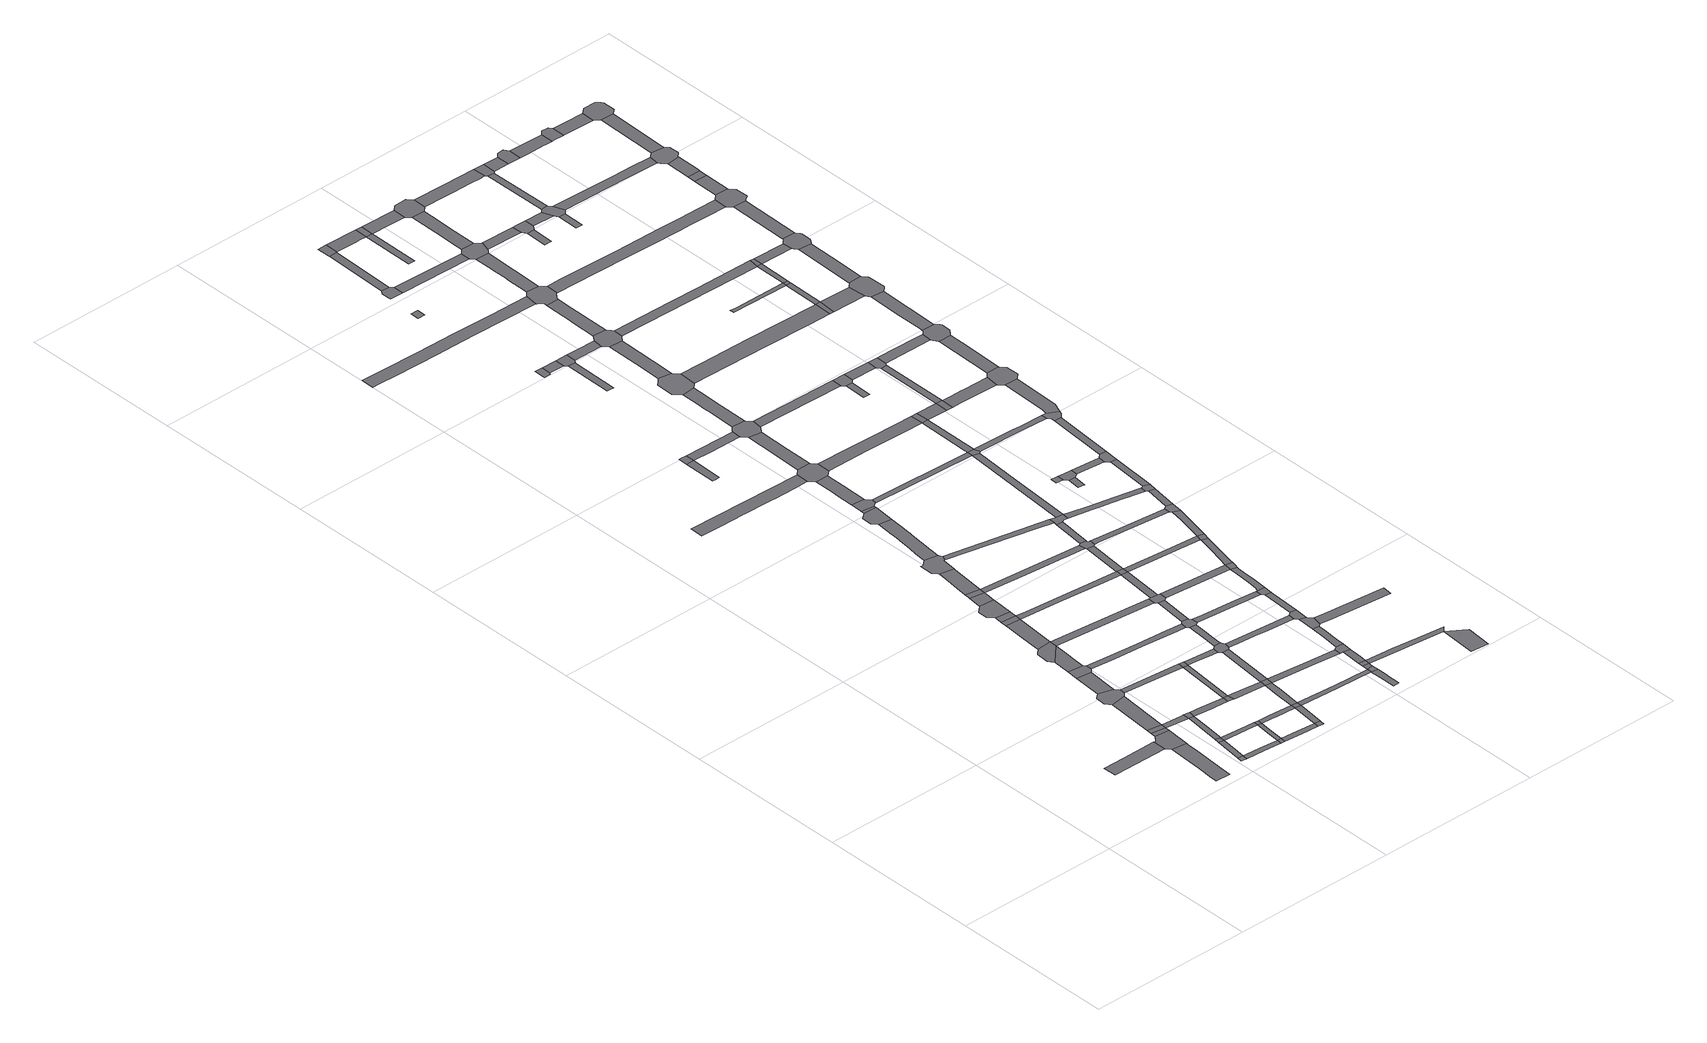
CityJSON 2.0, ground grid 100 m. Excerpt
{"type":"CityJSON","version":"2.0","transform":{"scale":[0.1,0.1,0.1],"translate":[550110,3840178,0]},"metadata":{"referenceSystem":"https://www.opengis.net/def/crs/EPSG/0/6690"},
"CityObjects":{
"road1":{"type":"Road","attributes":{"RoadStructureAttribute.sectionType":"1"},"geometry":[{"type":"MultiSurface","lod":"1","boundaries":[[[0,1,2,3,4,5]]]}]},
"road2":{"type":"Road","attributes":{"RoadStructureAttribute.sectionType":"1"},"geometry":[{"type":"MultiSurface","lod":"1","boundaries":[[[6,7,8,9,10,11,12,13,14,15,16]]]}]},
"road3":{"type":"Road","geometry":[{"type":"MultiSurface","lod":"1","boundaries":[[[17,18,5,4,6,16,19]]]}]},
"road4":{"type":"Road","attributes":{"RoadStructureAttribute.sectionType":"1"},"geometry":[{"type":"MultiSurface","lod":"1","boundaries":[[[20,17,19,21,22]]]}]},
"road5":{"type":"Road","geometry":[{"type":"MultiSurface","lod":"1","boundaries":[[[23,20,22,24]]]}]},
"road6":{"type":"Road","geometry":[{"type":"MultiSurface","lod":"1","boundaries":[[[25,26,27,28]]]}]},
"road7":{"type":"Road","attributes":{"RoadStructureAttribute.sectionType":"1"},"geometry":[{"type":"MultiSurface","lod":"1","boundaries":[[[29,25,28,30]]]}]},
"road8":{"type":"Road","attributes":{"RoadStructureAttribute.sectionType":"1"},"geometry":[{"type":"MultiSurface","lod":"1","boundaries":[[[31,32,23,24]]]}]},
"road9":{"type":"Road","geometry":[{"type":"MultiSurface","lod":"1","boundaries":[[[33,29,30,34]]]}]},
"road10":{"type":"Road","attributes":{"RoadStructureAttribute.sectionType":"1"},"geometry":[{"type":"MultiSurface","lod":"1","boundaries":[[[35,24,22,36,37,38,39]]]}]},
"road11":{"type":"Road","attributes":{"RoadStructureAttribute.sectionType":"1"},"geometry":[{"type":"MultiSurface","lod":"1","boundaries":[[[40,41,42,28,27,43,44,45,46]]]}]},
"road12":{"type":"Road","geometry":[{"type":"MultiSurface","lod":"1","boundaries":[[[47,48,49,50,32,31,51,52,53,54]]]}]},
"road13":{"type":"Road","attributes":{"RoadStructureAttribute.sectionType":"1"},"geometry":[{"type":"MultiSurface","lod":"1","boundaries":[[[38,55,56,33,34,57,58,59,60]]]}]},
"road14":{"type":"Road","attributes":{"RoadStructureAttribute.sectionType":"1"},"geometry":[{"type":"MultiSurface","lod":"1","boundaries":[[[61,47,54,62]]]}]},
"road15":{"type":"Road","geometry":[{"type":"MultiSurface","lod":"1","boundaries":[[[63,39,38,60,64]]]}]},
"road16":{"type":"Road","attributes":{"RoadStructureAttribute.sectionType":"1"},"geometry":[{"type":"MultiSurface","lod":"1","boundaries":[[[65,66,34,30,67,68,69,70]]]}]},
"road17":{"type":"Road","geometry":[{"type":"MultiSurface","lod":"1","boundaries":[[[46,45,71,72]]]}]},
"road18":{"type":"Road","geometry":[{"type":"MultiSurface","lod":"1","boundaries":[[[73,61,62,74,75,76]]]}]},
"road19":{"type":"Road","attributes":{"RoadStructureAttribute.sectionType":"1"},"geometry":[{"type":"MultiSurface","lod":"1","boundaries":[[[69,77,46,72,78,79]]]}]},
"road20":{"type":"Road","attributes":{"RoadStructureAttribute.sectionType":"1"},"geometry":[{"type":"MultiSurface","lod":"1","boundaries":[[[80,81,82,83,84,73,76]]]}]},
"road21":{"type":"Road","attributes":{"RoadStructureAttribute.sectionType":"1"},"geometry":[{"type":"MultiSurface","lod":"1","boundaries":[[[85,86,64,60,87,88,89,90]]]}]},
"road22":{"type":"Road","geometry":[{"type":"MultiSurface","lod":"1","boundaries":[[[91,92,93,94,95,84,83]]]}]},
"road23":{"type":"Road","geometry":[{"type":"MultiSurface","lod":"1","boundaries":[[[70,69,79,96]]]}]},
"road24":{"type":"Road","attributes":{"RoadStructureAttribute.sectionType":"1"},"geometry":[{"type":"MultiSurface","lod":"1","boundaries":[[[97,98,72,71,99,100,101]]]}]},
"road25":{"type":"Road","attributes":{"RoadStructureAttribute.sectionType":"1"},"geometry":[{"type":"MultiSurface","lod":"1","boundaries":[[[102,53,52,103,104,105,106]]]}]},
"road26":{"type":"Road","attributes":{"RoadStructureAttribute.sectionType":"1"},"geometry":[{"type":"MultiSurface","lod":"1","boundaries":[[[107,108,109,110,92,91,111]]]}]},
"road27":{"type":"Road","geometry":[{"type":"MultiSurface","lod":"1","boundaries":[[[90,89,112,113]]]}]},
"road28":{"type":"Road","attributes":{"RoadStructureAttribute.sectionType":"1"},"geometry":[{"type":"MultiSurface","lod":"1","boundaries":[[[114,115,96,79,116,117,118,119,120]]]}]},
"road29":{"type":"Road","geometry":[{"type":"MultiSurface","lod":"1","boundaries":[[[121,107,111,122,123]]]}]},
"road30":{"type":"Road","attributes":{"RoadStructureAttribute.sectionType":"1"},"geometry":[{"type":"MultiSurface","lod":"1","boundaries":[[[124,121,123,125]]]}]},
"road31":{"type":"Road","geometry":[{"type":"MultiSurface","lod":"1","boundaries":[[[101,100,126,127]]]}]},
"road32":{"type":"Road","geometry":[{"type":"MultiSurface","lod":"1","boundaries":[[[128,129,130,131,124,125,132,133]]]}]},
"road33":{"type":"Road","attributes":{"RoadStructureAttribute.sectionType":"1"},"geometry":[{"type":"MultiSurface","lod":"1","boundaries":[[[105,134,90,113,135]]]}]},
"road34":{"type":"Road","attributes":{"RoadStructureAttribute.sectionType":"1"},"geometry":[{"type":"MultiSurface","lod":"1","boundaries":[[[119,136,101,127,137]]]}]},
"road35":{"type":"Road","attributes":{"RoadStructureAttribute.sectionType":"1"},"geometry":[{"type":"MultiSurface","lod":"1","boundaries":[[[138,139,140,113,112,141,142,143]]]}]},
"road36":{"type":"Road","attributes":{"RoadStructureAttribute.sectionType":"1"},"geometry":[{"type":"MultiSurface","lod":"1","boundaries":[[[144,128,133,145,146,147]]]}]},
"road37":{"type":"Road","geometry":[{"type":"MultiSurface","lod":"1","boundaries":[[[120,119,137,148]]]}]},
"road38":{"type":"Road","geometry":[{"type":"MultiSurface","lod":"1","boundaries":[[[149,150,144,147,151]]]}]},
"road39":{"type":"Road","geometry":[{"type":"MultiSurface","lod":"1","boundaries":[[[106,105,135,152]]]}]},
"road40":{"type":"Road","attributes":{"RoadStructureAttribute.sectionType":"1"},"geometry":[{"type":"MultiSurface","lod":"1","boundaries":[[[153,154,155,75,74,156,157,158,159,160]]]}]},
"road41":{"type":"Road","attributes":{"RoadStructureAttribute.sectionType":"1"},"geometry":[{"type":"MultiSurface","lod":"1","boundaries":[[[142,161,162,120,148,163,164]]]}]},
"road42":{"type":"Road","attributes":{"RoadStructureAttribute.sectionType":"1"},"geometry":[{"type":"MultiSurface","lod":"1","boundaries":[[[165,166,149,151,167,168,169,170,171]]]}]},
"road43":{"type":"Road","geometry":[{"type":"MultiSurface","lod":"1","boundaries":[[[143,142,164,172]]]}]},
"road44":{"type":"Road","attributes":{"RoadStructureAttribute.sectionType":"1"},"geometry":[{"type":"MultiSurface","lod":"1","boundaries":[[[173,174,175,176,177,178,179,180,181,182,183,184,185,186,187]]]}]},
"road45":{"type":"Road","attributes":{"RoadStructureAttribute.sectionType":"1"},"geometry":[{"type":"MultiSurface","lod":"1","boundaries":[[[188,152,135,189,190,191,192,193]]]}]},
"road46":{"type":"Road","attributes":{"RoadStructureAttribute.sectionType":"1"},"geometry":[{"type":"MultiSurface","lod":"1","boundaries":[[[91,83,194,195]]]}]},
"road47":{"type":"Road","geometry":[{"type":"MultiSurface","lod":"1","boundaries":[[[196,197,198,199,165,171,200,201,202,203,204]]]}]},
"road48":{"type":"Road","attributes":{"RoadStructureAttribute.sectionType":"1"},"geometry":[{"type":"MultiSurface","lod":"1","boundaries":[[[205,206,143,172]]]}]},
"road49":{"type":"Road","attributes":{"RoadStructureAttribute.sectionType":"1"},"geometry":[{"type":"MultiSurface","lod":"1","boundaries":[[[148,137,207,208,209,210,211,212,213]]]}]},
"road50":{"type":"Road","geometry":[{"type":"MultiSurface","lod":"1","boundaries":[[[214,193,192,215,206,205,216,217,218,219,220]]]}]},
"road51":{"type":"Road","geometry":[{"type":"MultiSurface","lod":"1","boundaries":[[[221,222,223,224,225]]]}]},
"road52":{"type":"Road","attributes":{"RoadStructureAttribute.sectionType":"1"},"geometry":[{"type":"MultiSurface","lod":"1","boundaries":[[[226,227,228,229,123,122,230,231,232,233]]]}]},
"road53":{"type":"Road","attributes":{"RoadStructureAttribute.sectionType":"1"},"geometry":[{"type":"MultiSurface","lod":"1","boundaries":[[[234,235,236,237,238,239,240,241,196,204,242,243,244,245,246,247,248]]]}]},
"road54":{"type":"Road","geometry":[{"type":"MultiSurface","lod":"1","boundaries":[[[249,250,221,225,251]]]}]},
"road55":{"type":"Road","attributes":{"RoadStructureAttribute.sectionType":"1"},"geometry":[{"type":"MultiSurface","lod":"1","boundaries":[[[252,253,254,214,220,255,256,257]]]}]},
"road56":{"type":"Road","attributes":{"RoadStructureAttribute.sectionType":"1"},"geometry":[{"type":"MultiSurface","lod":"1","boundaries":[[[258,172,164,259,260,261]]]}]},
"road57":{"type":"Road","geometry":[{"type":"MultiSurface","lod":"1","boundaries":[[[262,263,264,234,248,265,266]]]}]},
"road58":{"type":"Road","geometry":[{"type":"MultiSurface","lod":"1","boundaries":[[[267,268,160,159,269,270,252,257,271,272,273,274,275]]]}]},
"road59":{"type":"Road","attributes":{"RoadStructureAttribute.sectionType":"1"},"geometry":[{"type":"MultiSurface","lod":"1","boundaries":[[[276,277,278,151,147,279,280,281,282,283,284]]]}]},
"road60":{"type":"Road","attributes":{"RoadStructureAttribute.sectionType":"1"},"geometry":[{"type":"MultiSurface","lod":"1","boundaries":[[[285,262,266,286]]]}]},
"road61":{"type":"Road","attributes":{"RoadStructureAttribute.sectionType":"1"},"geometry":[{"type":"MultiSurface","lod":"1","boundaries":[[[287,267,275,288]]]}]},
"road62":{"type":"Road","geometry":[{"type":"MultiSurface","lod":"1","boundaries":[[[289,290,291,285,286,292,293,294,295,296,297]]]}]},
"road63":{"type":"Road","attributes":{"RoadStructureAttribute.sectionType":"1"},"geometry":[{"type":"MultiSurface","lod":"1","boundaries":[[[210,298,299,300,301,302,303,304,305]]]}]},
"road64":{"type":"Road","attributes":{"RoadStructureAttribute.sectionType":"1"},"geometry":[{"type":"MultiSurface","lod":"1","boundaries":[[[306,307,308,289,297,309,310]]]}]},
"road65":{"type":"Road","geometry":[{"type":"MultiSurface","lod":"1","boundaries":[[[195,194,287,288,311,312,313,314]]]}]},
"road66":{"type":"Road","attributes":{"RoadStructureAttribute.sectionType":"1"},"geometry":[{"type":"MultiSurface","lod":"1","boundaries":[[[251,225,315,316,317]]]}]},
"road67":{"type":"Road","attributes":{"RoadStructureAttribute.sectionType":"1"},"geometry":[{"type":"MultiSurface","lod":"1","boundaries":[[[318,217,216,319,320,321,322,323,324]]]}]},
"road68":{"type":"Road","geometry":[{"type":"MultiSurface","lod":"1","boundaries":[[[325,326,211,210,305]]]}]},
"road69":{"type":"Road","attributes":{"RoadStructureAttribute.sectionType":"1"},"geometry":[{"type":"MultiSurface","lod":"1","boundaries":[[[327,328,329,202,201,330,331,332,333,334,335]]]}]},
"road70":{"type":"Road","attributes":{"RoadStructureAttribute.sectionType":"1"},"geometry":[{"type":"MultiSurface","lod":"1","boundaries":[[[336,211,326,337,338]]]}]},
"road71":{"type":"Road","geometry":[{"type":"MultiSurface","lod":"1","boundaries":[[[339,336,338,340,341]]]}]},
"road72":{"type":"Road","attributes":{"RoadStructureAttribute.sectionType":"1"},"geometry":[{"type":"MultiSurface","lod":"1","boundaries":[[[232,314,313,342,343]]]}]},
"road73":{"type":"Road","geometry":[{"type":"MultiSurface","lod":"1","boundaries":[[[344,187,186,306,310,345,346,347,348]]]}]},
"road74":{"type":"Road","attributes":{"RoadStructureAttribute.sectionType":"1"},"geometry":[{"type":"MultiSurface","lod":"1","boundaries":[[[349,350,339,341,351,352,353]]]}]},
"road75":{"type":"Road","geometry":[{"type":"MultiSurface","lod":"1","boundaries":[[[354,261,260,349,353,355,356]]]}]},
"road76":{"type":"Road","geometry":[{"type":"MultiSurface","lod":"1","boundaries":[[[233,232,343,357]]]}]},
"road77":{"type":"Road","attributes":{"RoadStructureAttribute.sectionType":"1"},"geometry":[{"type":"MultiSurface","lod":"1","boundaries":[[[358,359,360,361,362,363,364,365,366,367,368,369,370,371,372,373,374,375]]]}]},
"road78":{"type":"Road","attributes":{"RoadStructureAttribute.sectionType":"1"},"geometry":[{"type":"MultiSurface","lod":"1","boundaries":[[[376,377,273,272,378,379,380,381,382]]]}]},
"road79":{"type":"Road","geometry":[{"type":"MultiSurface","lod":"1","boundaries":[[[383,384,385,386,387,388,389]]]}]},
"road80":{"type":"Road","attributes":{"RoadStructureAttribute.sectionType":"1"},"geometry":[{"type":"MultiSurface","lod":"1","boundaries":[[[390,391,392,393,344,348,394,395]]]}]},
"road81":{"type":"Road","attributes":{"RoadStructureAttribute.sectionType":"1"},"geometry":[{"type":"MultiSurface","lod":"1","boundaries":[[[396,397,354,356,398,399,400]]]}]},
"road82":{"type":"Road","attributes":{"RoadStructureAttribute.sectionType":"1"},"geometry":[{"type":"MultiSurface","lod":"1","boundaries":[[[401,402,233,357,403]]]}]},
"road83":{"type":"Road","attributes":{"RoadStructureAttribute.sectionType":"1"},"geometry":[{"type":"MultiSurface","lod":"1","boundaries":[[[389,388,404,405]]]}]},
"road84":{"type":"Road","attributes":{"RoadStructureAttribute.sectionType":"1"},"geometry":[{"type":"MultiSurface","lod":"1","boundaries":[[[406,407,408,409,410]]]}]},
"road85":{"type":"Road","geometry":[{"type":"MultiSurface","lod":"1","boundaries":[[[411,412,317,316,413,390,395,414,415,416,417,418,419,420,421]]]}]},
"road86":{"type":"Road","geometry":[{"type":"MultiSurface","lod":"1","boundaries":[[[422,396,400,423,424,425]]]}]},
"road87":{"type":"Road","geometry":[{"type":"MultiSurface","lod":"1","boundaries":[[[426,284,283,401,403,427,428,429,430]]]}]},
"road88":{"type":"Road","attributes":{"RoadStructureAttribute.sectionType":"1"},"geometry":[{"type":"MultiSurface","lod":"1","boundaries":[[[312,311,431,432]]]}]},
"road89":{"type":"Road","geometry":[{"type":"MultiSurface","lod":"1","boundaries":[[[433,324,323,422,425,434]]]}]},
"road90":{"type":"Road","attributes":{"RoadStructureAttribute.sectionType":"1"},"geometry":[{"type":"MultiSurface","lod":"1","boundaries":[[[435,436,437,438]]]}]},
"road91":{"type":"Road","geometry":[{"type":"MultiSurface","lod":"1","boundaries":[[[405,404,406,410,439,440]]]}]},
"road92":{"type":"Road","attributes":{"RoadStructureAttribute.sectionType":"1"},"geometry":[{"type":"MultiSurface","lod":"1","boundaries":[[[441,442,426,430,443]]]}]},
"road93":{"type":"Road","attributes":{"RoadStructureAttribute.sectionType":"1"},"geometry":[{"type":"MultiSurface","lod":"1","boundaries":[[[444,433,434,445,446,447]]]}]},
"road94":{"type":"Road","attributes":{"RoadStructureAttribute.sectionType":"1"},"geometry":[{"type":"MultiSurface","lod":"1","boundaries":[[[448,449,450,451,341,340,452,453,454]]]}]},
"road95":{"type":"Road","attributes":{"RoadStructureAttribute.sectionType":"1"},"geometry":[{"type":"MultiSurface","lod":"1","boundaries":[[[455,456,457,458,459,460,461,462,411,421]]]}]},
"road96":{"type":"Road","attributes":{"RoadStructureAttribute.sectionType":"1"},"geometry":[{"type":"MultiSurface","lod":"1","boundaries":[[[295,294,463,464]]]}]},
"road97":{"type":"Road","geometry":[{"type":"MultiSurface","lod":"1","boundaries":[[[382,381,444,447,465,466]]]}]},
"road98":{"type":"Road","geometry":[{"type":"MultiSurface","lod":"1","boundaries":[[[467,468,469,470,471,472,473,474]]]}]},
"road99":{"type":"Road","geometry":[{"type":"MultiSurface","lod":"1","boundaries":[[[335,334,441,443,475,476,477,478]]]}]},
"road100":{"type":"Road","attributes":{"RoadStructureAttribute.sectionType":"1"},"geometry":[{"type":"MultiSurface","lod":"1","boundaries":[[[479,357,343,480,481,482,483]]]}]},
"road101":{"type":"Road","geometry":[{"type":"MultiSurface","lod":"1","boundaries":[[[484,485,486,487,458,457,488,489,490,491]]]}]},
"road102":{"type":"Road","attributes":{"RoadStructureAttribute.sectionType":"1"},"geometry":[{"type":"MultiSurface","lod":"1","boundaries":[[[431,492,493,494,495,466,465,496,497,498,499]]]}]},
"road103":{"type":"Road","attributes":{"RoadStructureAttribute.sectionType":"1"},"geometry":[{"type":"MultiSurface","lod":"1","boundaries":[[[500,440,439,501,502,503]]]}]},
"road104":{"type":"Road","attributes":{"RoadStructureAttribute.sectionType":"1"},"geometry":[{"type":"MultiSurface","lod":"1","boundaries":[[[504,467,474,505]]]}]},
"road105":{"type":"Road","attributes":{"RoadStructureAttribute.sectionType":"1"},"geometry":[{"type":"MultiSurface","lod":"1","boundaries":[[[506,507,508,347,346,509,510,511,512,513,514,515,516]]]}]},
"road106":{"type":"Road","geometry":[{"type":"MultiSurface","lod":"1","boundaries":[[[432,431,499,517,518]]]}]},
"road107":{"type":"Road","attributes":{"RoadStructureAttribute.sectionType":"1"},"geometry":[{"type":"MultiSurface","lod":"1","boundaries":[[[519,424,423,520,521,522]]]}]},
"road108":{"type":"Road","attributes":{"RoadStructureAttribute.sectionType":"1"},"geometry":[{"type":"MultiSurface","lod":"1","boundaries":[[[523,524,484,491,525,526,527]]]}]},
"road109":{"type":"Road","attributes":{"RoadStructureAttribute.sectionType":"1"},"geometry":[{"type":"MultiSurface","lod":"1","boundaries":[[[528,428,427,529,530,531,532]]]}]},
"road110":{"type":"Road","geometry":[{"type":"MultiSurface","lod":"1","boundaries":[[[533,534,504,505,535,536]]]}]},
"road111":{"type":"Road","attributes":{"RoadStructureAttribute.sectionType":"1"},"geometry":[{"type":"MultiSurface","lod":"1","boundaries":[[[463,537,478,477,538,539]]]}]},
"road112":{"type":"Road","attributes":{"RoadStructureAttribute.sectionType":"1"},"geometry":[{"type":"MultiSurface","lod":"1","boundaries":[[[453,540,541,542]]]}]},
"road113":{"type":"Road","attributes":{"RoadStructureAttribute.sectionType":"1"},"geometry":[{"type":"MultiSurface","lod":"1","boundaries":[[[543,544,545,432,518,546,547,548,549,550]]]}]},
"road114":{"type":"Road","attributes":{"RoadStructureAttribute.sectionType":"1"},"geometry":[{"type":"MultiSurface","lod":"1","boundaries":[[[417,416,551,552]]]}]},
"road115":{"type":"Road","geometry":[{"type":"MultiSurface","lod":"1","boundaries":[[[553,554,503,502,555,523,527,556,557,558,559,560,561,562]]]}]},
"road116":{"type":"Road","geometry":[{"type":"MultiSurface","lod":"1","boundaries":[[[483,482,543,550,563]]]}]},
"road117":{"type":"Road","attributes":{"RoadStructureAttribute.sectionType":"1"},"geometry":[{"type":"MultiSurface","lod":"1","boundaries":[[[564,565,566,567,477,476,568,569,570,571,572,573,574,575,576]]]}]},
"road118":{"type":"Road","attributes":{"RoadStructureAttribute.sectionType":"1"},"geometry":[{"type":"MultiSurface","lod":"1","boundaries":[[[577,473,472,471,578,579]]]}]},
"road119":{"type":"Road","attributes":{"RoadStructureAttribute.sectionType":"1"},"geometry":[{"type":"MultiSurface","lod":"1","boundaries":[[[536,535,580,581,582,583,584]]]}]},
"road120":{"type":"Road","attributes":{"RoadStructureAttribute.sectionType":"1"},"geometry":[{"type":"MultiSurface","lod":"1","boundaries":[[[585,586,587,588,553,562,589,590]]]}]},
"road121":{"type":"Road","geometry":[{"type":"MultiSurface","lod":"1","boundaries":[[[464,463,539,591,592]]]}]},
"road122":{"type":"Road","geometry":[{"type":"MultiSurface","lod":"1","boundaries":[[[593,594,595,596]]]}]},
"road123":{"type":"Road","attributes":{"RoadStructureAttribute.sectionType":"1"},"geometry":[{"type":"MultiSurface","lod":"1","boundaries":[[[597,598,599,600,483,563,601]]]}]},
"road124":{"type":"Road","attributes":{"RoadStructureAttribute.sectionType":"1"},"geometry":[{"type":"MultiSurface","lod":"1","boundaries":[[[583,602,603,604,605,606]]]}]},
"road125":{"type":"Road","attributes":{"RoadStructureAttribute.sectionType":"1"},"geometry":[{"type":"MultiSurface","lod":"1","boundaries":[[[607,608,609,610,611]]]}]},
"road126":{"type":"Road","attributes":{"RoadStructureAttribute.sectionType":"1"},"geometry":[{"type":"MultiSurface","lod":"1","boundaries":[[[515,612,613,614,464,592,615,616,617]]]}]},
"road127":{"type":"Road","geometry":[{"type":"MultiSurface","lod":"1","boundaries":[[[618,596,595,607,611,619,620]]]}]},
"road128":{"type":"Road","geometry":[{"type":"MultiSurface","lod":"1","boundaries":[[[621,622,623,375,374,624,625,585,590,626,627,628,629,630,631]]]}]},
"road129":{"type":"Road","geometry":[{"type":"MultiSurface","lod":"1","boundaries":[[[632,633,532,531,634,597,601,635]]]}]},
"road130":{"type":"Road","geometry":[{"type":"MultiSurface","lod":"1","boundaries":[[[584,583,606,636]]]}]},
"road131":{"type":"Road","geometry":[{"type":"MultiSurface","lod":"1","boundaries":[[[516,515,617,637]]]}]},
"road132":{"type":"Road","attributes":{"RoadStructureAttribute.sectionType":"1"},"geometry":[{"type":"MultiSurface","lod":"1","boundaries":[[[638,639,632,635,640]]]}]},
"road133":{"type":"Road","attributes":{"RoadStructureAttribute.sectionType":"1"},"geometry":[{"type":"MultiSurface","lod":"1","boundaries":[[[641,642,643,644,645,621,631,646,647,648]]]}]},
"road134":{"type":"Road","geometry":[{"type":"MultiSurface","lod":"1","boundaries":[[[649,650,651,652]]]}]},
"road135":{"type":"Road","geometry":[{"type":"MultiSurface","lod":"1","boundaries":[[[653,654,576,575,655,656,638,640,657]]]}]},
"road136":{"type":"Road","attributes":{"RoadStructureAttribute.sectionType":"1"},"geometry":[{"type":"MultiSurface","lod":"1","boundaries":[[[620,619,658,659]]]}]},
"road137":{"type":"Road","attributes":{"RoadStructureAttribute.sectionType":"1"},"geometry":[{"type":"MultiSurface","lod":"1","boundaries":[[[637,617,660,661]]]}]},
"road138":{"type":"Road","geometry":[{"type":"MultiSurface","lod":"1","boundaries":[[[552,551,649,652,662,663]]]}]},
"road139":{"type":"Road","attributes":{"RoadStructureAttribute.sectionType":"1"},"geometry":[{"type":"MultiSurface","lod":"1","boundaries":[[[664,636,606,665,666,667]]]}]},
"road140":{"type":"Road","attributes":{"RoadStructureAttribute.sectionType":"1"},"geometry":[{"type":"MultiSurface","lod":"1","boundaries":[[[668,669,670,592,591,671,672,673,674]]]}]},
"road141":{"type":"Road","geometry":[{"type":"MultiSurface","lod":"1","boundaries":[[[675,676,677,579,578,678,641,648,679,680,681,682,683,684]]]}]},
"road142":{"type":"Road","attributes":{"RoadStructureAttribute.sectionType":"1"},"geometry":[{"type":"MultiSurface","lod":"1","boundaries":[[[685,653,657,686]]]}]},
"road143":{"type":"Road","attributes":{"RoadStructureAttribute.sectionType":"1"},"geometry":[{"type":"MultiSurface","lod":"1","boundaries":[[[687,688,689,690,691,490,489,692,693,694,695,696]]]}]},
"road144":{"type":"Road","geometry":[{"type":"MultiSurface","lod":"1","boundaries":[[[661,660,697,698,699]]]}]},
"road145":{"type":"Road","geometry":[{"type":"MultiSurface","lod":"1","boundaries":[[[700,659,658,701,685,686,702]]]}]},
"road146":{"type":"Road","attributes":{"RoadStructureAttribute.sectionType":"1"},"geometry":[{"type":"MultiSurface","lod":"1","boundaries":[[[703,704,705,675,684,706,707,708]]]}]},
"road147":{"type":"Road","attributes":{"RoadStructureAttribute.sectionType":"1"},"geometry":[{"type":"MultiSurface","lod":"1","boundaries":[[[663,662,709,710]]]}]},
"road148":{"type":"Road","attributes":{"RoadStructureAttribute.sectionType":"1"},"geometry":[{"type":"MultiSurface","lod":"1","boundaries":[[[711,661,699,712]]]}]},
"road149":{"type":"Road","geometry":[{"type":"MultiSurface","lod":"1","boundaries":[[[713,714,715,667,666,703,708,716,717]]]}]},
"road150":{"type":"Road","attributes":{"RoadStructureAttribute.sectionType":"1"},"geometry":[{"type":"MultiSurface","lod":"1","boundaries":[[[681,680,718,719]]]}]},
"road151":{"type":"Road","attributes":{"RoadStructureAttribute.sectionType":"1"},"geometry":[{"type":"MultiSurface","lod":"1","boundaries":[[[720,721,700,702,722,723]]]}]},
"road152":{"type":"Road","attributes":{"RoadStructureAttribute.sectionType":"1"},"geometry":[{"type":"MultiSurface","lod":"1","boundaries":[[[724,725,559,558,726,727,728,729,730]]]}]},
"road153":{"type":"Road","geometry":[{"type":"MultiSurface","lod":"1","boundaries":[[[710,709,711,712,731,732,733]]]}]},
"road154":{"type":"Road","attributes":{"RoadStructureAttribute.sectionType":"1"},"geometry":[{"type":"MultiSurface","lod":"1","boundaries":[[[734,735,736,737,699,698,738,739,740,741]]]}]},
"road155":{"type":"Road","geometry":[{"type":"MultiSurface","lod":"1","boundaries":[[[674,673,742,743,720,723,744,745,746]]]}]},
"road156":{"type":"Road","geometry":[{"type":"MultiSurface","lod":"1","boundaries":[[[747,748,749,750]]]}]},
"road157":{"type":"Road","geometry":[{"type":"MultiSurface","lod":"1","boundaries":[[[751,719,718,747,750,752,753]]]}]},
"road158":{"type":"Road","attributes":{"RoadStructureAttribute.sectionType":"1"},"geometry":[{"type":"MultiSurface","lod":"1","boundaries":[[[754,755,756,757,758,746,745,759,760,761,762]]]}]},
"road159":{"type":"Road","attributes":{"RoadStructureAttribute.sectionType":"1"},"geometry":[{"type":"MultiSurface","lod":"1","boundaries":[[[763,764,765,733,732,766,767,768]]]}]},
"road160":{"type":"Road","attributes":{"RoadStructureAttribute.sectionType":"1"},"geometry":[{"type":"MultiSurface","lod":"1","boundaries":[[[769,770,771,772,773,774]]]}]},
"road161":{"type":"Road","attributes":{"RoadStructureAttribute.sectionType":"1"},"geometry":[{"type":"MultiSurface","lod":"1","boundaries":[[[775,717,716,776,777,778,779,780,781,782,783,784]]]}]},
"road162":{"type":"Road","attributes":{"RoadStructureAttribute.sectionType":"1"},"geometry":[{"type":"MultiSurface","lod":"1","boundaries":[[[753,752,785,786]]]}]},
"road163":{"type":"Road","geometry":[{"type":"MultiSurface","lod":"1","boundaries":[[[787,741,740,788,754,762,789,790,791]]]}]},
"road164":{"type":"Road","attributes":{"RoadStructureAttribute.sectionType":"1"},"geometry":[{"type":"MultiSurface","lod":"1","boundaries":[[[792,793,794,795,796,630,629,797,798,799,800,801,802,803,804]]]}]},
"road165":{"type":"Road","geometry":[{"type":"MultiSurface","lod":"1","boundaries":[[[696,695,805,806]]]}]},
"road166":{"type":"Road","geometry":[{"type":"MultiSurface","lod":"1","boundaries":[[[807,808,809,810]]]}]},
"road167":{"type":"Road","attributes":{"RoadStructureAttribute.sectionType":"1"},"geometry":[{"type":"MultiSurface","lod":"1","boundaries":[[[811,787,791,812,813]]]}]},
"road168":{"type":"Road","geometry":[{"type":"MultiSurface","lod":"1","boundaries":[[[814,786,785,807,810,815,816,817]]]}]},
"road169":{"type":"Road","attributes":{"RoadStructureAttribute.sectionType":"1"},"geometry":[{"type":"MultiSurface","lod":"1","boundaries":[[[773,696,806,818]]]}]},
"road170":{"type":"Road","geometry":[{"type":"MultiSurface","lod":"1","boundaries":[[[774,773,818,819]]]}]},
"road171":{"type":"Road","attributes":{"RoadStructureAttribute.sectionType":"1"},"geometry":[{"type":"MultiSurface","lod":"1","boundaries":[[[820,814,817,821]]]}]},
"road172":{"type":"Road","geometry":[{"type":"MultiSurface","lod":"1","boundaries":[[[822,823,824,768,767,825,826,811,813,827,828,829,830,831,832,833,834]]]}]},
"road173":{"type":"Road","attributes":{"RoadStructureAttribute.sectionType":"1"},"geometry":[{"type":"MultiSurface","lod":"1","boundaries":[[[806,805,835,836]]]}]},
"road174":{"type":"Road","attributes":{"RoadStructureAttribute.sectionType":"1"},"geometry":[{"type":"MultiSurface","lod":"1","boundaries":[[[837,729,774,819]]]}]},
"road175":{"type":"Road","geometry":[{"type":"MultiSurface","lod":"1","boundaries":[[[784,783,820,821,838,839]]]}]},
"road176":{"type":"Road","geometry":[{"type":"MultiSurface","lod":"1","boundaries":[[[730,729,837,840,841]]]}]},
"road177":{"type":"Road","attributes":{"RoadStructureAttribute.sectionType":"1"},"geometry":[{"type":"MultiSurface","lod":"1","boundaries":[[[842,843,844,822,834,845,846]]]}]},
"road178":{"type":"Road","attributes":{"RoadStructureAttribute.sectionType":"1"},"geometry":[{"type":"MultiSurface","lod":"1","boundaries":[[[839,838,847,848,849,850]]]}]},
"road179":{"type":"Road","geometry":[{"type":"MultiSurface","lod":"1","boundaries":[[[851,852,853,836,835,842,846,854,855,856,857,858,859]]]}]},
"road180":{"type":"Road","attributes":{"RoadStructureAttribute.sectionType":"1"},"geometry":[{"type":"MultiSurface","lod":"1","boundaries":[[[841,840,860,861]]]}]},
"road181":{"type":"Road","geometry":[{"type":"MultiSurface","lod":"1","boundaries":[[[862,863,850,849,864,865,866]]]}]},
"road182":{"type":"Road","attributes":{"RoadStructureAttribute.sectionType":"1"},"geometry":[{"type":"MultiSurface","lod":"1","boundaries":[[[867,868,869,851,859,870,871]]]}]},
"road183":{"type":"Road","attributes":{"RoadStructureAttribute.sectionType":"1"},"geometry":[{"type":"MultiSurface","lod":"1","boundaries":[[[872,873,816,815,874,875,876,877,878,879]]]}]},
"road184":{"type":"Road","geometry":[{"type":"MultiSurface","lod":"1","boundaries":[[[880,881,882,861,860,883,867,871,884,885,886,887,888]]]}]},
"road185":{"type":"Road","attributes":{"RoadStructureAttribute.sectionType":"1"},"geometry":[{"type":"MultiSurface","lod":"1","boundaries":[[[866,865,889,890,891,892,893]]]}]},
"road186":{"type":"Road","attributes":{"RoadStructureAttribute.sectionType":"1"},"geometry":[{"type":"MultiSurface","lod":"1","boundaries":[[[894,880,888,895]]]}]},
"road187":{"type":"Road","geometry":[{"type":"MultiSurface","lod":"1","boundaries":[[[896,804,803,897,894,895,898,899,900,901]]]}]},
"road188":{"type":"Road","geometry":[{"type":"MultiSurface","lod":"1","boundaries":[[[902,903,904,893,892,905,906,907,908]]]}]},
"road189":{"type":"Road","attributes":{"RoadStructureAttribute.sectionType":"1"},"geometry":[{"type":"MultiSurface","lod":"1","boundaries":[[[909,896,901,910]]]}]},
"road190":{"type":"Road","geometry":[{"type":"MultiSurface","lod":"1","boundaries":[[[911,909,910,912]]]}]},
"road191":{"type":"Road","attributes":{"RoadStructureAttribute.sectionType":"1"},"geometry":[{"type":"MultiSurface","lod":"1","boundaries":[[[913,914,915,911,912]]]}]},
"road192":{"type":"Road","attributes":{"RoadStructureAttribute.sectionType":"1"},"geometry":[{"type":"MultiSurface","lod":"1","boundaries":[[[916,917,907,906,918,919,920,921]]]}]},
"road193":{"type":"Road","geometry":[{"type":"MultiSurface","lod":"1","boundaries":[[[922,923,924,879,878,925,926,915,914,927,928,929,930,931,932,933]]]}]},
"road194":{"type":"Road","attributes":{"RoadStructureAttribute.sectionType":"1"},"geometry":[{"type":"MultiSurface","lod":"1","boundaries":[[[934,935,922,933,936,937]]]}]},
"road195":{"type":"Road","geometry":[{"type":"MultiSurface","lod":"1","boundaries":[[[938,939,921,920,940,941,934,937,942,943,944,945,946]]]}]}
},
"vertices":[
[603,535,0],[464,536,0],[464,455,0],[479,455,0],[806,453,0],[806,534,0],
[832,423,0],[826,327,0],[818,205,0],[810,102,0],[808,68,0],[898,61,0],[909,221,0],[916,316,0],[916,326,0],[921,402,0],[922,412,0],
[845,566,0],[818,533,0],[934,556,0],
[848,598,0],[936,583,0],[936,586,0],
[851,630,0],[939,619,0],
[1027,140,0],[1023,110,0],[1055,104,0],[1059,134,0],
[1048,307,0],[1080,301,0],
[967,931,0],[875,915,0],
[1051,337,0],[1082,331,0],
[1069,608,0],[1074,567,0],[1075,567,0],[1080,566,0],[1080,607,0],
[1242,119,0],[1170,125,0],[1085,132,0],[1166,95,0],[1264,87,0],[1275,86,0],[1282,116,0],
[885,1040,0],[853,1012,0],[848,951,0],[851,948,0],[977,941,0],[990,954,0],[993,989,0],[973,1014,0],
[1080,563,0],[1057,381,0],[1084,343,0],[1098,456,0],[1110,560,0],[1110,562,0],
[899,1214,0],[989,1203,0],
[1100,605,0],[1120,602,0],
[1252,317,0],[1093,331,0],[1116,299,0],[1233,289,0],[1298,284,0],[1300,313,0],
[1302,84,0],[1305,114,0],
[905,1285,0],[1010,1224,0],[1009,1259,0],[996,1274,0],
[1290,199,0],[1314,198,0],[1323,281,0],
[1012,1461,0],[1013,1466,0],[1014,1477,0],[1015,1493,0],[914,1389,0],
[1228,590,0],[1197,594,0],[1230,549,0],[1251,547,0],[1327,539,0],[1330,579,0],
[1018,1541,0],[928,1532,0],[899,1506,0],[896,1503,0],[888,1424,0],
[1325,311,0],
[1492,98,0],[1412,105,0],[1409,75,0],[1515,66,0],[1520,96,0],
[1223,966,0],[1083,944,0],[1207,931,0],[1365,915,0],[1367,951,0],
[949,1797,0],[945,1752,0],[940,1684,0],[933,1590,0],[1039,1789,0],
[1364,535,0],[1360,577,0],
[1397,305,0],[1372,307,0],[1385,276,0],[1416,274,0],[1539,264,0],[1541,264,0],[1540,294,0],
[952,1838,0],[1040,1791,0],[1043,1827,0],
[956,1884,0],[1047,1872,0],
[1553,64,0],[1557,94,0],
[968,2015,0],[928,1980,0],[926,1919,0],[927,1918,0],[1057,1997,0],[1057,2006,0],
[1345,722,0],[1395,912,0],
[1521,106,0],[1578,260,0],
[1386,574,0],[1380,575,0],[1365,576,0],[1369,534,0],[1563,514,0],[1568,554,0],
[976,2100,0],[1063,2068,0],[1064,2083,0],[1065,2086,0],
[1580,291,0],
[981,2138,0],[977,2110,0],[1069,2123,0],
[1397,948,0],
[1522,1209,0],[1331,1227,0],[1140,1246,0],[1157,1208,0],[1335,1191,0],[1557,1169,0],[1612,1163,0],[1617,1200,0],
[1554,429,0],[1541,299,0],[1595,430,0],[1603,509,0],
[1010,2361,0],[989,2208,0],[1069,2125,0],[1071,2141,0],[1082,2236,0],[1094,2337,0],[1096,2347,0],
[1608,549,0],
[348,3514,0],[347,3435,0],[373,3434,0],[482,3430,0],[483,3430,0],[626,3428,0],[637,3427,0],[638,3427,0],[660,3427,0],[770,3424,0],[827,3423,0],[842,3422,0],[980,3420,0],[1066,3419,0],[1070,3498,0],
[1429,945,0],[1396,912,0],[1448,907,0],[1541,897,0],[1584,892,0],[1590,929,0],
[1641,1432,0],[1644,1478,0],
[1032,2504,0],[1000,2477,0],[983,2477,0],[983,2395,0],[1106,2436,0],[1113,2435,0],[1126,2466,0],[1124,2470,0],[1114,2488,0],
[1642,874,0],[1599,874,0],
[1578,261,0],[1579,261,0],[1821,244,0],[2041,233,0],[2042,263,0],[1823,274,0],[1581,291,0],
[1609,944,0],[1585,891,0],[1654,886,0],[1661,922,0],[1660,924,0],[1650,942,0],[1649,944,0],
[719,3949,0],[716,3752,0],[739,3751,0],[761,3751,0],[767,3948,0],
[1567,1777,0],[1422,1791,0],[1286,1804,0],[1112,1820,0],[1289,1767,0],[1570,1740,0],[1686,1728,0],[1689,1765,0],
[1078,2893,0],[1068,2785,0],[1066,2762,0],[1061,2719,0],[1057,2693,0],[1057,2692,0],[1049,2632,0],[1042,2576,0],[1115,2491,0],[1131,2632,0],[1140,2713,0],[1143,2733,0],[1144,2740,0],[1149,2797,0],[1157,2881,0],
[732,4007,0],[720,4007,0],[767,4006,0],
[1627,1149,0],[1616,1021,0],[1609,946,0],[1655,1018,0],[1658,1045,0],[1667,1145,0],
[1860,521,0],[1856,481,0],[2036,461,0],[2036,501,0],
[1089,3014,0],[1055,2989,0],[1052,2927,0],[1166,2976,0],[1169,3012,0],
[1634,1217,0],[1619,1201,0],[1615,1163,0],[1617,1161,0],[1684,1155,0],[1686,1157,0],[1681,1194,0],[1680,1196,0],[1674,1212,0],
[1581,2075,0],[1330,2099,0],[1328,2099,0],[1326,2059,0],[1441,2047,0],[1578,2036,0],[1581,2035,0],[1708,2025,0],[1705,2064,0],
[1090,3039,0],[1170,3027,0],
[1654,1417,0],[1694,1412,0],
[1093,3112,0],[1092,3079,0],[1091,3043,0],[1188,3044,0],[1194,3044,0],[1196,3044,0],[1200,3077,0],[1197,3080,0],[1174,3108,0],
[2041,229,0],[2041,165,0],[2041,66,0],[2079,67,0],[2080,97,0],[2081,133,0],[2082,177,0],[2082,226,0],
[1099,3387,0],[1097,3266,0],[1096,3222,0],[1177,3272,0],[1178,3386,0],
[1714,1425,0],[1717,1471,0],[1701,1472,0],[1658,1477,0],
[884,3945,0],[1081,3942,0],[1085,3999,0],
[1856,903,0],[1714,880,0],[1819,870,0],[1904,861,0],[1996,851,0],[2068,844,0],[2071,881,0],
[2082,243,0],[2082,269,0],
[1704,2344,0],[1661,2354,0],[1648,2356,0],[1638,2321,0],[1675,2314,0],[1719,2304,0],[1743,2299,0],[1746,2299,0],[1747,2335,0],
[2045,301,0],[2083,287,0],[2084,297,0],
[2047,333,0],[2086,297,0],[2088,329,0],
[1726,1723,0],[1726,1725,0],
[1101,3529,0],[1192,3399,0],[1211,3415,0],[1210,3496,0],[1183,3528,0],
[2056,459,0],[2049,367,0],[2090,356,0],[2095,417,0],[2098,453,0],
[2061,517,0],[2100,479,0],[2103,512,0],
[1728,1761,0],
[880,5594,0],[630,5601,0],[381,5606,0],[139,5611,0],[4,5614,0],[2,5534,0],[46,5533,0],[60,5533,0],[75,5533,0],[137,5531,0],[317,5527,0],[437,5525,0],[619,5521,0],[711,5519,0],[898,5514,0],[899,5514,0],[1111,5509,0],[1125,5590,0],
[1936,1169,0],[1751,1187,0],[1804,1146,0],[1918,1134,0],[2043,1122,0],[2089,1118,0],[2091,1153,0],
[708,5076,0],[706,5016,0],[706,5002,0],[744,5002,0],[749,5010,0],[753,5014,0],[755,5074,0],
[1111,3908,0],[1111,3886,0],[1109,3806,0],[1106,3718,0],[1187,3696,0],[1190,3895,0],
[2078,714,0],[2071,619,0],[2107,564,0],[2116,669,0],[2120,709,0],
[1713,2015,0],[1688,1767,0],[1753,2010,0],
[847,5013,0],[848,5072,0],
[864,4996,0],[859,4698,0],[880,4697,0],[902,4697,0],[906,4991,0],
[1113,4034,0],[1093,4010,0],[1091,3930,0],[1192,3899,0],[1211,3926,0],[1217,3934,0],[1224,3997,0],[1214,4006,0],[1212,4008,0],[1194,4026,0],[1194,4028,0],
[2087,824,0],[2137,723,0],[2149,782,0],[2123,812,0],
[1720,2075,0],[1768,2018,0],[1771,2054,0],[1756,2056,0],[1757,2068,0],
[2127,1387,0],[2136,1432,0],
[2092,898,0],[2129,894,0],
[630,5821,0],[632,5876,0],[587,5877,0],[586,5822,0],
[921,5011,0],[922,5071,0],
[1743,2274,0],[1722,2091,0],[1781,2272,0],
[2106,1099,0],[2135,974,0],[2142,1078,0],[2144,1095,0],
[2559,276,0],[2418,292,0],[2260,311,0],[2090,329,0],[2555,245,0],[2557,245,0],[2583,273,0],
[1197,4206,0],[1200,4335,0],[1201,4417,0],[1121,4411,0],[1119,4294,0],[1118,4252,0],[1117,4201,0],[1116,4160,0],
[1841,3016,0],[1843,3053,0],
[2148,1149,0],[2102,1152,0],
[614,6127,0],[598,6108,0],[597,6058,0],[597,6043,0],[679,6041,0],[680,6061,0],[681,6106,0],[662,6125,0],
[1799,2284,0],[1823,2279,0],[1828,2318,0],[1785,2326,0],
[2032,1732,0],[1915,1707,0],[2087,1690,0],[2190,1679,0],[2202,1716,0],
[1125,4601,0],[1105,4581,0],[1084,4561,0],[1079,4451,0],[1222,4438,0],[1230,4447,0],[1237,4556,0],[1206,4589,0],
[2127,1386,0],[2123,1325,0],[2117,1238,0],[2112,1177,0],[2155,1248,0],[2160,1319,0],[2163,1365,0],[2166,1375,0],
[997,5069,0],[966,5010,0],[1103,5007,0],[1111,5067,0],
[626,6532,0],[674,6531,0],
[1741,3484,0],[1575,3487,0],[1433,3492,0],[1478,3410,0],[1527,3409,0],[1533,3408,0],[1553,3408,0],[1629,3406,0],[1730,3403,0],[1847,3400,0],[1848,3481,0],
[2170,1397,0],[2175,1421,0],
[2218,773,0],[2218,712,0],[2584,674,0],[2590,734,0],
[1132,4976,0],[1129,4771,0],[1209,4733,0],[1213,4935,0],[1214,4971,0],
[1959,2034,0],[1774,2017,0],[1799,2015,0],[2241,1970,0],[2243,2005,0],
[623,6617,0],[622,6537,0],[678,6535,0],[679,6616,0],
[1841,3015,0],[1858,2706,0],[1881,3004,0],
[2538,20,0],[2646,7,0],[2660,168,0],
[2192,1675,0],[2170,1577,0],[2150,1490,0],[2178,1439,0],[2195,1513,0],[2207,1568,0],[2210,1574,0],[2230,1662,0],
[1764,3922,0],[1766,3984,0],
[1136,5101,0],[1116,5074,0],[1114,4995,0],[1234,4996,0],[1241,5004,0],[1243,5004,0],[1245,5064,0],[1244,5066,0],[1236,5076,0],[1218,5097,0],
[2239,1704,0],
[2203,2237,0],[2120,2255,0],[1980,2284,0],[1873,2308,0],[1939,2257,0],[1962,2252,0],[2013,2240,0],[2086,2225,0],[2143,2213,0],[2181,2204,0],[2204,2199,0],[2274,2184,0],[2279,2220,0],
[828,6102,0],[1133,6031,0],[1132,6089,0],
[793,6532,0],[814,6532,0],[836,6532,0],[879,6531,0],[880,6611,0],
[1145,5463,0],[1144,5426,0],[1141,5288,0],[1140,5256,0],[1222,5362,0],[1225,5461,0],
[1893,3014,0],[1883,3051,0],
[1993,2588,0],[1990,2546,0],[2036,2543,0],[2036,2585,0],
[2254,1956,0],[2253,1953,0],[2238,1872,0],[2208,1742,0],[2293,1939,0],
[878,6511,0],[875,6207,0],[915,6207,0],[918,6510,0],[919,6530,0],
[2053,2518,0],[2046,2441,0],[2067,2439,0],[2088,2437,0],[2095,2516,0],
[1843,3071,0],[1843,3061,0],[1843,3059,0],[1883,3058,0],[1883,3059,0],[1885,3400,0],
[2109,2577,0],[2120,2534,0],[2123,2576,0],
[1150,5619,0],[1146,5614,0],[1143,5612,0],[1117,5504,0],[1146,5481,0],[1226,5473,0],[1232,5481,0],[1251,5506,0],[1258,5505,0],[1261,5583,0],[1229,5612,0],
[2264,2017,0],[2247,2007,0],[2244,1967,0],[2303,2007,0],
[920,6610,0],
[1885,3481,0],
[2290,2175,0],[2265,2021,0],[2328,2166,0],
[1156,6004,0],[1155,5882,0],[1155,5880,0],[1153,5769,0],[1153,5767,0],[1233,5804,0],[1238,5999,0],[1238,6001,0],
[1784,3903,0],[1781,3768,0],[1823,3766,0],[1824,3900,0],
[2297,2229,0],[2282,2221,0],[2285,2182,0],[2287,2180,0],[2335,2213,0],
[2298,2517,0],[2302,2559,0],
[2015,3397,0],[2016,3477,0],
[1844,3921,0],[1846,3982,0],
[940,6610,0],[1030,6527,0],[1140,6524,0],[1142,6605,0],
[2195,3039,0],[2150,3041,0],[1886,3051,0],[1896,3014,0],[2196,3004,0],[2341,2998,0],[2341,3034,0],
[1159,6117,0],[1139,6096,0],[1133,6090,0],[1142,6021,0],[1255,6022,0],[1258,6027,0],[1275,6088,0],[1270,6092,0],[1259,6102,0],[1242,6117,0],
[2320,2494,0],[2359,2489,0],
[2153,4536,0],[2147,4536,0],[1919,4541,0],[1691,4546,0],[1377,4552,0],[1455,4440,0],[1730,4436,0],[2023,4428,0],[2156,4426,0],[2158,4536,0],
[2035,3397,0],[2055,3396,0],[2056,3476,0],
[2327,2582,0],[2318,2496,0],[2367,2577,0],
[1168,6496,0],[1164,6318,0],[1160,6166,0],[1244,6259,0],[1248,6441,0],[1249,6494,0],
[2004,3917,0],[2006,3978,0],
[2022,3895,0],[2061,3895,0],
[1250,6635,0],[1170,6631,0],[1163,6624,0],[1277,6522,0],[1280,6602,0],
[1485,6022,0],[1485,6084,0],
[2357,2955,0],[2357,2944,0],[2398,2943,0],[2400,2953,0],
[1814,5052,0],[1634,5056,0],[1424,5000,0],[1550,4997,0],[2162,4984,0],[2166,4984,0],[2176,5046,0],
[2061,3906,0],[2068,3913,0],[2070,3976,0],
[2206,3472,0],[2191,3473,0],[2115,3474,0],[2066,3475,0],[2112,3395,0],[2192,3393,0],[2356,3388,0],[2363,3467,0],
[2353,2985,0],[2358,2980,0],[2425,2980,0],[2432,2997,0],[2369,3033,0],
[1503,5993,0],[1500,5861,0],[1545,5860,0],[1549,5992,0],
[1515,6083,0],[1569,6020,0],[1570,6082,0],
[2387,3357,0],[2379,3078,0],[2378,3070,0],[2374,3056,0],[2371,3038,0],[2456,3057,0],[2459,3065,0],[2466,3331,0],[2467,3355,0],
[2341,3973,0],[2186,3976,0],[2094,3976,0],[2172,3913,0],[2374,3908,0],[2379,3971,0],
[1840,4790,0],[1803,4793,0],[1804,4780,0],[1804,4768,0],[2161,4761,0],[2163,4786,0],
[1486,6597,0],[1416,6518,0],[1445,6518,0],[1464,6517,0],[1542,6516,0],[1579,6515,0],[1664,6513,0],[1667,6513,0],[1686,6513,0],[1683,6593,0],
[1706,6016,0],[1683,6081,0],
[2391,3499,0],[2360,3384,0],[2499,3384,0],[2497,3465,0],[2470,3497,0],
[2288,5561,0],[2170,5563,0],[2028,5566,0],[1733,5573,0],[1355,5582,0],[1524,5499,0],[1759,5494,0],[1900,5490,0],[2088,5485,0],[2171,5484,0],[2287,5481,0],[2406,5479,0],[2408,5560,0],
[2182,4426,0],[2188,4535,0],
[1722,5990,0],[1720,5860,0],[1760,5859,0],[1762,5990,0],
[2399,3868,0],[2476,3783,0],[2478,3868,0],
[1700,6101,0],[1784,6015,0],[1758,6079,0],[1740,6102,0],
[2193,4760,0],
[2194,4785,0],
[1699,6504,0],[1739,6497,0],
[2402,3998,0],[2402,3991,0],[2381,3970,0],[2376,3905,0],[2399,3870,0],[2478,3869,0],[2479,3870,0],[2493,3888,0],[2500,3897,0],[2507,3905,0],[2511,3965,0],[2502,3975,0],[2482,3996,0],
[2391,4419,0],[2385,4529,0],
[2199,4984,0],
[1750,6510,0],[1751,6592,0],
[2199,4986,0],[2200,5045,0],
[2411,4392,0],[2406,4164,0],[2403,4012,0],[2482,3997,0],[2491,4383,0],
[1758,6510,0],[1768,6509,0],[1846,6508,0],[1847,6590,0],
[2414,4559,0],[2414,4558,0],[2390,4534,0],[2512,4403,0],[2519,4410,0],[2524,4414,0],[2521,4525,0],[2518,4530,0],[2494,4559,0],
[2404,4980,0],[2399,5040,0],
[1910,6617,0],[1871,6614,0],[1879,6507,0],[1928,6506,0],[1929,6588,0],
[2423,4950,0],[2420,4792,0],[2419,4775,0],[2500,4790,0],[2503,4942,0],
[2294,6065,0],[2165,6068,0],[1990,6010,0],[1996,6010,0],[2047,6010,0],[2248,6005,0],[2411,5998,0],[2418,6061,0],
[2427,5073,0],[2426,5066,0],[2410,5050,0],[2411,4970,0],[2522,4967,0],[2528,4975,0],[2530,5040,0],[2525,5047,0],[2506,5070,0],
[1976,6505,0],[2096,6504,0],[2098,6504,0],[2146,6504,0],[2146,6583,0],
[2436,5450,0],[2516,5449,0],
[2438,5588,0],[2428,5458,0],[2524,5455,0],[2549,5474,0],[2548,5555,0],[2518,5586,0],
[2169,6605,0],[2160,6598,0],[2149,6586,0],[2161,6504,0],[2224,6502,0],[2225,6583,0],[2210,6603,0],
[2442,5751,0],[2522,5749,0],
[2443,5803,0],[2524,5801,0],
[2524,5815,0],[2528,5965,0],[2446,5956,0],
[2317,6581,0],[2229,6583,0],[2237,6502,0],[2318,6501,0],[2426,6498,0],[2428,6578,0],
[2449,6085,0],[2428,6066,0],[2423,6061,0],[2415,5993,0],[2422,5985,0],[2528,5971,0],[2542,5984,0],[2543,5985,0],[2554,5995,0],[2550,6057,0],[2543,6064,0],[2530,6077,0],
[2458,6470,0],[2449,6091,0],[2530,6089,0],[2539,6468,0],
[2460,6606,0],[2440,6589,0],[2427,6498,0],[2439,6488,0],[2559,6485,0],[2570,6495,0],[2571,6574,0],[2560,6585,0],[2541,6605,0]
]}
